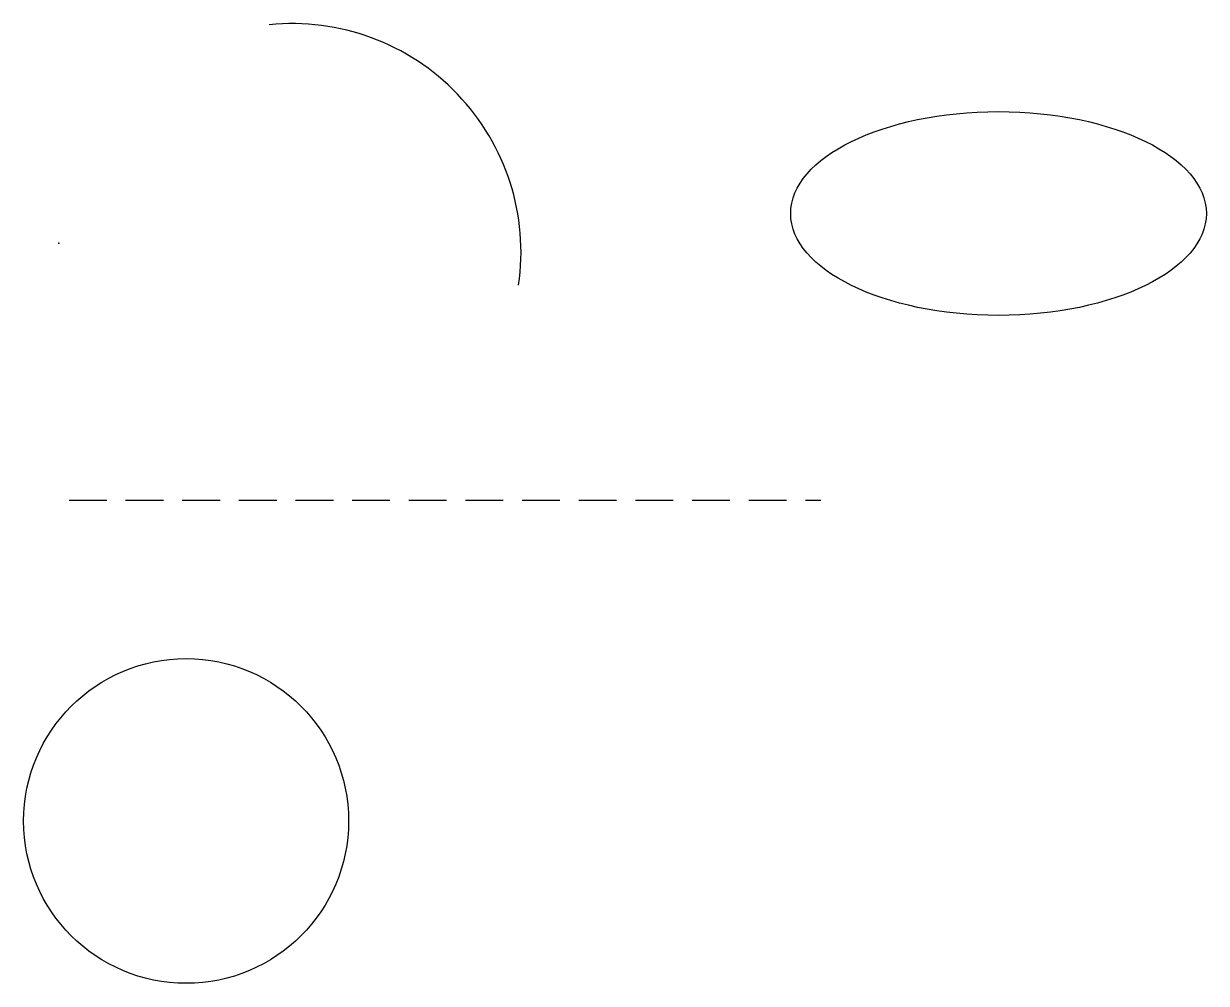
# Model space of a CAD drawing. Extents: x 15.3 to 35.2, y 5.5 to 21.6.
import ezdxf

# ---------------------------------------------------------------- set-up
doc = ezdxf.new("R2010")
doc.units = 0
doc.linetypes.add('TRAZOS', pattern=[19.05, 12.7, -6.35])
doc.layers.get('0').update_dxf_attribs({"linetype": 'CONTINUOUS'})

msp = doc.modelspace()

# ---------------------------------------------------------------- linework, layer by layer
at = {"linetype": 'TRAZOS', "ltscale": 0.05}
msp.add_line((16.036, 13.61), (28.681, 13.61), dxfattribs=at)
msp.add_circle((18.005, 8.213), 2.732)
at = {"color": 1}
msp.add_arc((19.789, 17.783), 3.848, 351.7364, 95.7559, dxfattribs=at)
at = {"color": 2}
msp.add_ellipse((31.667, 18.436), major_axis=(-3.495, 0), ratio=0.490578, dxfattribs=at)
msp.add_point((15.863, 17.937))

doc.saveas('drawing.dxf')
